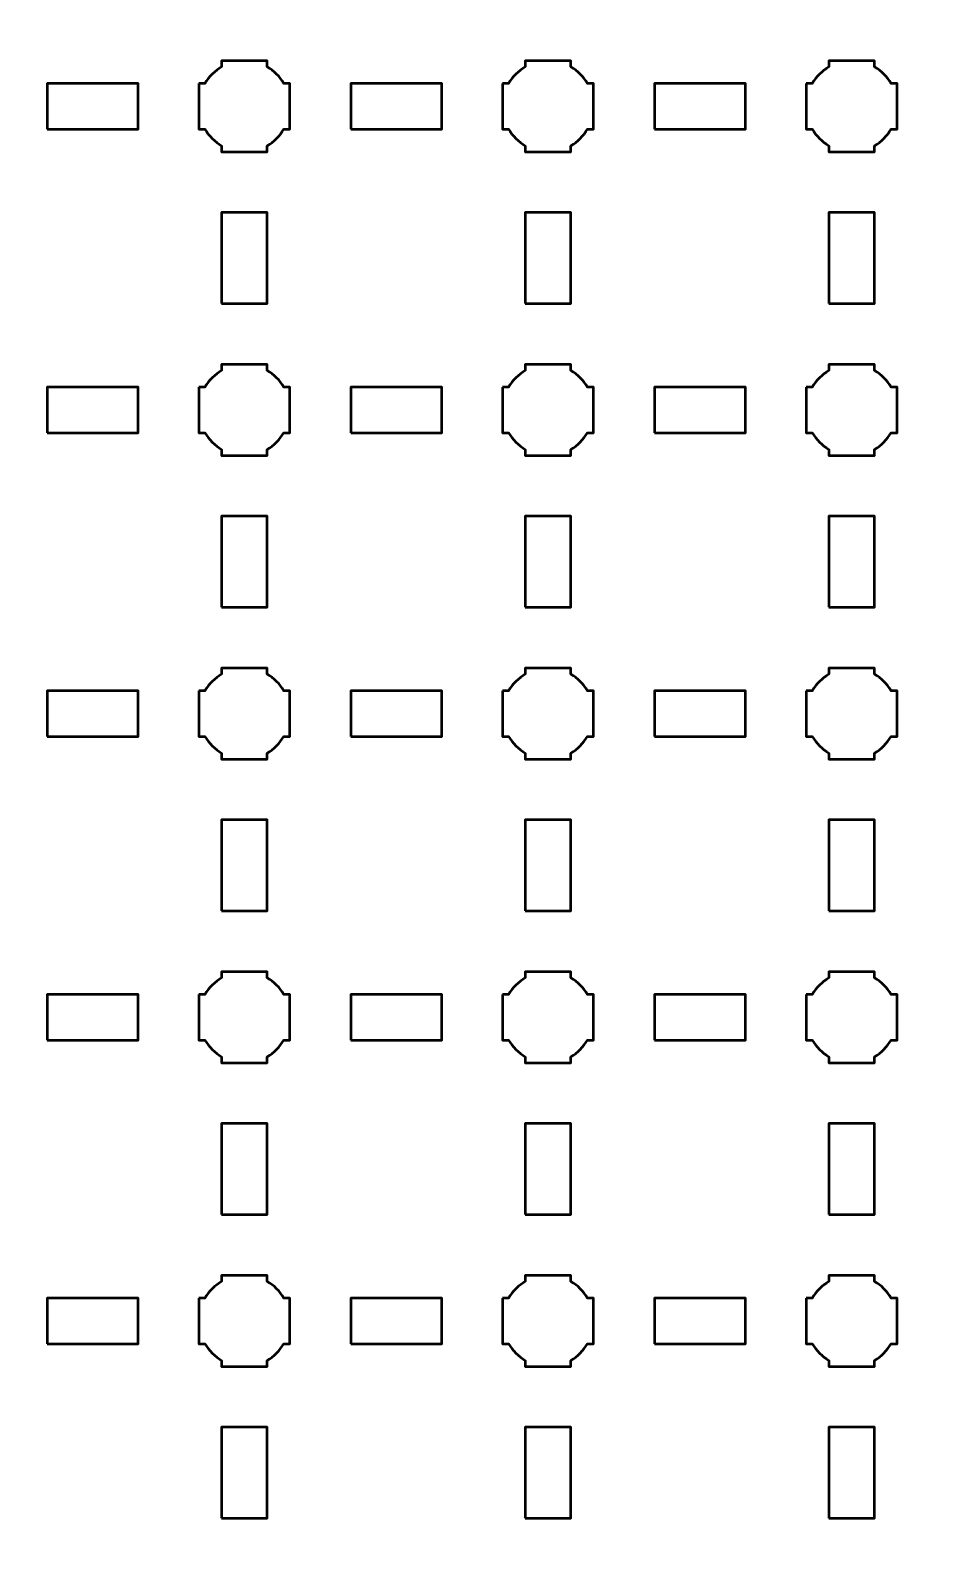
# Model space of a CAD drawing. Header units: centimetres. Extents: x -31.1 to 10.2, y -35.5 to 5.8.
# Drawn here: x -5.91 to 0, y -14.35 to -4.35 of the extents above; entities that cross this region are included whole.
import ezdxf

# ---------------------------------------------------------------- set-up
doc = ezdxf.new("R2010")
doc.units = ezdxf.units.CM
doc.header["$MEASUREMENT"] = 0
doc.layers.add('Layer 1', color=7, linetype='Continuous')

msp = doc.modelspace()

# ---------------------------------------------------------------- linework, layer by layer
at = {"layer": 'Layer 1', "color": 250, "lineweight": 53}
for points in [[(-5.8, -5), (-5.2, -5), (-5.2, -4.7), (-5.8, -4.7), (-5.8, -5)], [(-3.8, -5), (-3.2, -5), (-3.2, -4.7), (-3.8, -4.7), (-3.8, -5)], [(-1.8, -5), (-1.2, -5), (-1.2, -4.7), (-1.8, -4.7), (-1.8, -5)], [(-4.65, -6.15), (-4.35, -6.15), (-4.35, -5.55), (-4.65, -5.55), (-4.65, -6.15)], [(-2.65, -6.15), (-2.35, -6.15), (-2.35, -5.55), (-2.65, -5.55), (-2.65, -6.15)], [(-0.65, -6.15), (-0.35, -6.15), (-0.35, -5.55), (-0.65, -5.55), (-0.65, -6.15)], [(-5.8, -7), (-5.2, -7), (-5.2, -6.7), (-5.8, -6.7), (-5.8, -7)], [(-3.8, -7), (-3.2, -7), (-3.2, -6.7), (-3.8, -6.7), (-3.8, -7)], [(-1.8, -7), (-1.2, -7), (-1.2, -6.7), (-1.8, -6.7), (-1.8, -7)], [(-4.65, -8.15), (-4.35, -8.15), (-4.35, -7.55), (-4.65, -7.55), (-4.65, -8.15)], [(-2.65, -8.15), (-2.35, -8.15), (-2.35, -7.55), (-2.65, -7.55), (-2.65, -8.15)], [(-0.65, -8.15), (-0.35, -8.15), (-0.35, -7.55), (-0.65, -7.55), (-0.65, -8.15)], [(-5.8, -9), (-5.2, -9), (-5.2, -8.7), (-5.8, -8.7), (-5.8, -9)], [(-3.8, -9), (-3.2, -9), (-3.2, -8.7), (-3.8, -8.7), (-3.8, -9)], [(-1.8, -9), (-1.2, -9), (-1.2, -8.7), (-1.8, -8.7), (-1.8, -9)], [(-4.65, -10.15), (-4.35, -10.15), (-4.35, -9.55), (-4.65, -9.55), (-4.65, -10.15)], [(-2.65, -10.15), (-2.35, -10.15), (-2.35, -9.55), (-2.65, -9.55), (-2.65, -10.15)], [(-0.65, -10.15), (-0.35, -10.15), (-0.35, -9.55), (-0.65, -9.55), (-0.65, -10.15)], [(-5.8, -11), (-5.2, -11), (-5.2, -10.7), (-5.8, -10.7), (-5.8, -11)], [(-3.8, -11), (-3.2, -11), (-3.2, -10.7), (-3.8, -10.7), (-3.8, -11)], [(-1.8, -11), (-1.2, -11), (-1.2, -10.7), (-1.8, -10.7), (-1.8, -11)], [(-4.65, -12.15), (-4.35, -12.15), (-4.35, -11.55), (-4.65, -11.55), (-4.65, -12.15)], [(-2.65, -12.15), (-2.35, -12.15), (-2.35, -11.55), (-2.65, -11.55), (-2.65, -12.15)], [(-0.65, -12.15), (-0.35, -12.15), (-0.35, -11.55), (-0.65, -11.55), (-0.65, -12.15)], [(-5.8, -13), (-5.2, -13), (-5.2, -12.7), (-5.8, -12.7), (-5.8, -13)], [(-3.8, -13), (-3.2, -13), (-3.2, -12.7), (-3.8, -12.7), (-3.8, -13)], [(-1.8, -13), (-1.2, -13), (-1.2, -12.7), (-1.8, -12.7), (-1.8, -13)], [(-4.65, -14.15), (-4.35, -14.15), (-4.35, -13.55), (-4.65, -13.55), (-4.65, -14.15)], [(-2.65, -14.15), (-2.35, -14.15), (-2.35, -13.55), (-2.65, -13.55), (-2.65, -14.15)], [(-0.65, -14.15), (-0.35, -14.15), (-0.35, -13.55), (-0.65, -13.55), (-0.65, -14.15)]]:
    msp.add_lwpolyline(points, close=True, dxfattribs=at)
msp.add_open_spline([(-31.15, -35), (-31.15, -35), (-31.15, 5.3), (-31.15, 5.3), (-31.15, 5.3), (-31.15, 5.57609), (-30.92609, 5.8), (-30.65, 5.8), (-30.65, 5.8), (-30.65, 5.8), (9.65, 5.8), (9.65, 5.8), (9.65, 5.8), (9.92609, 5.8), (10.15, 5.57609), (10.15, 5.3), (10.15, 5.3), (10.15, 5.3), (10.15, -35), (10.15, -35), (10.15, -35), (10.15, -35.27609), (9.92609, -35.5), (9.65, -35.5), (9.65, -35.5), (9.65, -35.5), (-30.65, -35.5), (-30.65, -35.5), (-30.65, -35.5), (-30.92609, -35.5), (-31.15, -35.27609), (-31.15, -35)], degree=3, knots=[0, 0, 0, 0, 0.125, 0.125, 0.125, 0.125, 0.25, 0.25, 0.25, 0.25, 0.375, 0.375, 0.375, 0.375, 0.5, 0.5, 0.5, 0.5, 0.625, 0.625, 0.625, 0.625, 0.75, 0.75, 0.75, 0.75, 0.875, 0.875, 0.875, 0.875, 1, 1, 1, 1], dxfattribs=at)
at = {"layer": 'Layer 1', "lineweight": 53}
for points in [[(-4.8, -4.7), (-4.8, -4.7), (-4.75985, -4.7), (-4.75985, -4.7), (-4.75985, -4.7), (-4.7335, -4.65447), (-4.69553, -4.6165), (-4.65, -4.59015), (-4.65, -4.59015), (-4.65, -4.59015), (-4.65, -4.55), (-4.65, -4.55), (-4.65, -4.55), (-4.65, -4.55), (-4.5, -4.55), (-4.5, -4.55), (-4.5, -4.55), (-4.5, -4.55), (-4.35, -4.55), (-4.35, -4.55), (-4.35, -4.55), (-4.35, -4.55), (-4.35, -4.59015), (-4.35, -4.59015), (-4.35, -4.59015), (-4.30447, -4.6165), (-4.2665, -4.65447), (-4.24015, -4.7), (-4.24015, -4.7), (-4.24015, -4.7), (-4.2, -4.7), (-4.2, -4.7), (-4.2, -4.7), (-4.2, -4.7), (-4.2, -4.85), (-4.2, -4.85), (-4.2, -4.85), (-4.2, -4.85), (-4.2, -5), (-4.2, -5), (-4.2, -5), (-4.2, -5), (-4.24015, -5), (-4.24015, -5), (-4.24015, -5), (-4.2665, -5.04553), (-4.30447, -5.0835), (-4.35, -5.10985), (-4.35, -5.10985), (-4.35, -5.10985), (-4.35, -5.15), (-4.35, -5.15), (-4.35, -5.15), (-4.35, -5.15), (-4.5, -5.15), (-4.5, -5.15), (-4.5, -5.15), (-4.5, -5.15), (-4.65, -5.15), (-4.65, -5.15), (-4.65, -5.15), (-4.65, -5.15), (-4.65, -5.10985), (-4.65, -5.10985), (-4.65, -5.10985), (-4.69553, -5.0835), (-4.7335, -5.04553), (-4.75985, -5), (-4.75985, -5), (-4.75985, -5), (-4.8, -5), (-4.8, -5), (-4.8, -5), (-4.8, -5), (-4.8, -4.85), (-4.8, -4.85), (-4.8, -4.85), (-4.8, -4.85), (-4.8, -4.7), (-4.8, -4.7)], [(-2.8, -4.7), (-2.8, -4.7), (-2.75985, -4.7), (-2.75985, -4.7), (-2.75985, -4.7), (-2.7335, -4.65447), (-2.69553, -4.6165), (-2.65, -4.59015), (-2.65, -4.59015), (-2.65, -4.59015), (-2.65, -4.55), (-2.65, -4.55), (-2.65, -4.55), (-2.65, -4.55), (-2.5, -4.55), (-2.5, -4.55), (-2.5, -4.55), (-2.5, -4.55), (-2.35, -4.55), (-2.35, -4.55), (-2.35, -4.55), (-2.35, -4.55), (-2.35, -4.59015), (-2.35, -4.59015), (-2.35, -4.59015), (-2.30447, -4.6165), (-2.2665, -4.65447), (-2.24015, -4.7), (-2.24015, -4.7), (-2.24015, -4.7), (-2.2, -4.7), (-2.2, -4.7), (-2.2, -4.7), (-2.2, -4.7), (-2.2, -4.85), (-2.2, -4.85), (-2.2, -4.85), (-2.2, -4.85), (-2.2, -5), (-2.2, -5), (-2.2, -5), (-2.2, -5), (-2.24015, -5), (-2.24015, -5), (-2.24015, -5), (-2.2665, -5.04553), (-2.30447, -5.0835), (-2.35, -5.10985), (-2.35, -5.10985), (-2.35, -5.10985), (-2.35, -5.15), (-2.35, -5.15), (-2.35, -5.15), (-2.35, -5.15), (-2.5, -5.15), (-2.5, -5.15), (-2.5, -5.15), (-2.5, -5.15), (-2.65, -5.15), (-2.65, -5.15), (-2.65, -5.15), (-2.65, -5.15), (-2.65, -5.10985), (-2.65, -5.10985), (-2.65, -5.10985), (-2.69553, -5.0835), (-2.7335, -5.04553), (-2.75985, -5), (-2.75985, -5), (-2.75985, -5), (-2.8, -5), (-2.8, -5), (-2.8, -5), (-2.8, -5), (-2.8, -4.85), (-2.8, -4.85), (-2.8, -4.85), (-2.8, -4.85), (-2.8, -4.7), (-2.8, -4.7)], [(-0.8, -4.7), (-0.8, -4.7), (-0.75985, -4.7), (-0.75985, -4.7), (-0.75985, -4.7), (-0.7335, -4.65447), (-0.69553, -4.6165), (-0.65, -4.59015), (-0.65, -4.59015), (-0.65, -4.59015), (-0.65, -4.55), (-0.65, -4.55), (-0.65, -4.55), (-0.65, -4.55), (-0.5, -4.55), (-0.5, -4.55), (-0.5, -4.55), (-0.5, -4.55), (-0.35, -4.55), (-0.35, -4.55), (-0.35, -4.55), (-0.35, -4.55), (-0.35, -4.59015), (-0.35, -4.59015), (-0.35, -4.59015), (-0.30447, -4.6165), (-0.2665, -4.65447), (-0.24015, -4.7), (-0.24015, -4.7), (-0.24015, -4.7), (-0.2, -4.7), (-0.2, -4.7), (-0.2, -4.7), (-0.2, -4.7), (-0.2, -4.85), (-0.2, -4.85), (-0.2, -4.85), (-0.2, -4.85), (-0.2, -5), (-0.2, -5), (-0.2, -5), (-0.2, -5), (-0.24015, -5), (-0.24015, -5), (-0.24015, -5), (-0.2665, -5.04553), (-0.30447, -5.0835), (-0.35, -5.10985), (-0.35, -5.10985), (-0.35, -5.10985), (-0.35, -5.15), (-0.35, -5.15), (-0.35, -5.15), (-0.35, -5.15), (-0.5, -5.15), (-0.5, -5.15), (-0.5, -5.15), (-0.5, -5.15), (-0.65, -5.15), (-0.65, -5.15), (-0.65, -5.15), (-0.65, -5.15), (-0.65, -5.10985), (-0.65, -5.10985), (-0.65, -5.10985), (-0.69553, -5.0835), (-0.7335, -5.04553), (-0.75985, -5), (-0.75985, -5), (-0.75985, -5), (-0.8, -5), (-0.8, -5), (-0.8, -5), (-0.8, -5), (-0.8, -4.85), (-0.8, -4.85), (-0.8, -4.85), (-0.8, -4.85), (-0.8, -4.7), (-0.8, -4.7)], [(-4.8, -6.7), (-4.8, -6.7), (-4.75985, -6.7), (-4.75985, -6.7), (-4.75985, -6.7), (-4.7335, -6.65447), (-4.69553, -6.6165), (-4.65, -6.59015), (-4.65, -6.59015), (-4.65, -6.59015), (-4.65, -6.55), (-4.65, -6.55), (-4.65, -6.55), (-4.65, -6.55), (-4.5, -6.55), (-4.5, -6.55), (-4.5, -6.55), (-4.5, -6.55), (-4.35, -6.55), (-4.35, -6.55), (-4.35, -6.55), (-4.35, -6.55), (-4.35, -6.59015), (-4.35, -6.59015), (-4.35, -6.59015), (-4.30447, -6.6165), (-4.2665, -6.65447), (-4.24015, -6.7), (-4.24015, -6.7), (-4.24015, -6.7), (-4.2, -6.7), (-4.2, -6.7), (-4.2, -6.7), (-4.2, -6.7), (-4.2, -6.85), (-4.2, -6.85), (-4.2, -6.85), (-4.2, -6.85), (-4.2, -7), (-4.2, -7), (-4.2, -7), (-4.2, -7), (-4.24015, -7), (-4.24015, -7), (-4.24015, -7), (-4.2665, -7.04553), (-4.30447, -7.0835), (-4.35, -7.10985), (-4.35, -7.10985), (-4.35, -7.10985), (-4.35, -7.15), (-4.35, -7.15), (-4.35, -7.15), (-4.35, -7.15), (-4.5, -7.15), (-4.5, -7.15), (-4.5, -7.15), (-4.5, -7.15), (-4.65, -7.15), (-4.65, -7.15), (-4.65, -7.15), (-4.65, -7.15), (-4.65, -7.10985), (-4.65, -7.10985), (-4.65, -7.10985), (-4.69553, -7.0835), (-4.7335, -7.04553), (-4.75985, -7), (-4.75985, -7), (-4.75985, -7), (-4.8, -7), (-4.8, -7), (-4.8, -7), (-4.8, -7), (-4.8, -6.85), (-4.8, -6.85), (-4.8, -6.85), (-4.8, -6.85), (-4.8, -6.7), (-4.8, -6.7)], [(-2.8, -6.7), (-2.8, -6.7), (-2.75985, -6.7), (-2.75985, -6.7), (-2.75985, -6.7), (-2.7335, -6.65447), (-2.69553, -6.6165), (-2.65, -6.59015), (-2.65, -6.59015), (-2.65, -6.59015), (-2.65, -6.55), (-2.65, -6.55), (-2.65, -6.55), (-2.65, -6.55), (-2.5, -6.55), (-2.5, -6.55), (-2.5, -6.55), (-2.5, -6.55), (-2.35, -6.55), (-2.35, -6.55), (-2.35, -6.55), (-2.35, -6.55), (-2.35, -6.59015), (-2.35, -6.59015), (-2.35, -6.59015), (-2.30447, -6.6165), (-2.2665, -6.65447), (-2.24015, -6.7), (-2.24015, -6.7), (-2.24015, -6.7), (-2.2, -6.7), (-2.2, -6.7), (-2.2, -6.7), (-2.2, -6.7), (-2.2, -6.85), (-2.2, -6.85), (-2.2, -6.85), (-2.2, -6.85), (-2.2, -7), (-2.2, -7), (-2.2, -7), (-2.2, -7), (-2.24015, -7), (-2.24015, -7), (-2.24015, -7), (-2.2665, -7.04553), (-2.30447, -7.0835), (-2.35, -7.10985), (-2.35, -7.10985), (-2.35, -7.10985), (-2.35, -7.15), (-2.35, -7.15), (-2.35, -7.15), (-2.35, -7.15), (-2.5, -7.15), (-2.5, -7.15), (-2.5, -7.15), (-2.5, -7.15), (-2.65, -7.15), (-2.65, -7.15), (-2.65, -7.15), (-2.65, -7.15), (-2.65, -7.10985), (-2.65, -7.10985), (-2.65, -7.10985), (-2.69553, -7.0835), (-2.7335, -7.04553), (-2.75985, -7), (-2.75985, -7), (-2.75985, -7), (-2.8, -7), (-2.8, -7), (-2.8, -7), (-2.8, -7), (-2.8, -6.85), (-2.8, -6.85), (-2.8, -6.85), (-2.8, -6.85), (-2.8, -6.7), (-2.8, -6.7)], [(-0.8, -6.7), (-0.8, -6.7), (-0.75985, -6.7), (-0.75985, -6.7), (-0.75985, -6.7), (-0.7335, -6.65447), (-0.69553, -6.6165), (-0.65, -6.59015), (-0.65, -6.59015), (-0.65, -6.59015), (-0.65, -6.55), (-0.65, -6.55), (-0.65, -6.55), (-0.65, -6.55), (-0.5, -6.55), (-0.5, -6.55), (-0.5, -6.55), (-0.5, -6.55), (-0.35, -6.55), (-0.35, -6.55), (-0.35, -6.55), (-0.35, -6.55), (-0.35, -6.59015), (-0.35, -6.59015), (-0.35, -6.59015), (-0.30447, -6.6165), (-0.2665, -6.65447), (-0.24015, -6.7), (-0.24015, -6.7), (-0.24015, -6.7), (-0.2, -6.7), (-0.2, -6.7), (-0.2, -6.7), (-0.2, -6.7), (-0.2, -6.85), (-0.2, -6.85), (-0.2, -6.85), (-0.2, -6.85), (-0.2, -7), (-0.2, -7), (-0.2, -7), (-0.2, -7), (-0.24015, -7), (-0.24015, -7), (-0.24015, -7), (-0.2665, -7.04553), (-0.30447, -7.0835), (-0.35, -7.10985), (-0.35, -7.10985), (-0.35, -7.10985), (-0.35, -7.15), (-0.35, -7.15), (-0.35, -7.15), (-0.35, -7.15), (-0.5, -7.15), (-0.5, -7.15), (-0.5, -7.15), (-0.5, -7.15), (-0.65, -7.15), (-0.65, -7.15), (-0.65, -7.15), (-0.65, -7.15), (-0.65, -7.10985), (-0.65, -7.10985), (-0.65, -7.10985), (-0.69553, -7.0835), (-0.7335, -7.04553), (-0.75985, -7), (-0.75985, -7), (-0.75985, -7), (-0.8, -7), (-0.8, -7), (-0.8, -7), (-0.8, -7), (-0.8, -6.85), (-0.8, -6.85), (-0.8, -6.85), (-0.8, -6.85), (-0.8, -6.7), (-0.8, -6.7)], [(-4.8, -8.7), (-4.8, -8.7), (-4.75985, -8.7), (-4.75985, -8.7), (-4.75985, -8.7), (-4.7335, -8.65447), (-4.69553, -8.6165), (-4.65, -8.59015), (-4.65, -8.59015), (-4.65, -8.59015), (-4.65, -8.55), (-4.65, -8.55), (-4.65, -8.55), (-4.65, -8.55), (-4.5, -8.55), (-4.5, -8.55), (-4.5, -8.55), (-4.5, -8.55), (-4.35, -8.55), (-4.35, -8.55), (-4.35, -8.55), (-4.35, -8.55), (-4.35, -8.59015), (-4.35, -8.59015), (-4.35, -8.59015), (-4.30447, -8.6165), (-4.2665, -8.65447), (-4.24015, -8.7), (-4.24015, -8.7), (-4.24015, -8.7), (-4.2, -8.7), (-4.2, -8.7), (-4.2, -8.7), (-4.2, -8.7), (-4.2, -8.85), (-4.2, -8.85), (-4.2, -8.85), (-4.2, -8.85), (-4.2, -9), (-4.2, -9), (-4.2, -9), (-4.2, -9), (-4.24015, -9), (-4.24015, -9), (-4.24015, -9), (-4.2665, -9.04553), (-4.30447, -9.0835), (-4.35, -9.10985), (-4.35, -9.10985), (-4.35, -9.10985), (-4.35, -9.15), (-4.35, -9.15), (-4.35, -9.15), (-4.35, -9.15), (-4.5, -9.15), (-4.5, -9.15), (-4.5, -9.15), (-4.5, -9.15), (-4.65, -9.15), (-4.65, -9.15), (-4.65, -9.15), (-4.65, -9.15), (-4.65, -9.10985), (-4.65, -9.10985), (-4.65, -9.10985), (-4.69553, -9.0835), (-4.7335, -9.04553), (-4.75985, -9), (-4.75985, -9), (-4.75985, -9), (-4.8, -9), (-4.8, -9), (-4.8, -9), (-4.8, -9), (-4.8, -8.85), (-4.8, -8.85), (-4.8, -8.85), (-4.8, -8.85), (-4.8, -8.7), (-4.8, -8.7)], [(-2.8, -8.7), (-2.8, -8.7), (-2.75985, -8.7), (-2.75985, -8.7), (-2.75985, -8.7), (-2.7335, -8.65447), (-2.69553, -8.6165), (-2.65, -8.59015), (-2.65, -8.59015), (-2.65, -8.59015), (-2.65, -8.55), (-2.65, -8.55), (-2.65, -8.55), (-2.65, -8.55), (-2.5, -8.55), (-2.5, -8.55), (-2.5, -8.55), (-2.5, -8.55), (-2.35, -8.55), (-2.35, -8.55), (-2.35, -8.55), (-2.35, -8.55), (-2.35, -8.59015), (-2.35, -8.59015), (-2.35, -8.59015), (-2.30447, -8.6165), (-2.2665, -8.65447), (-2.24015, -8.7), (-2.24015, -8.7), (-2.24015, -8.7), (-2.2, -8.7), (-2.2, -8.7), (-2.2, -8.7), (-2.2, -8.7), (-2.2, -8.85), (-2.2, -8.85), (-2.2, -8.85), (-2.2, -8.85), (-2.2, -9), (-2.2, -9), (-2.2, -9), (-2.2, -9), (-2.24015, -9), (-2.24015, -9), (-2.24015, -9), (-2.2665, -9.04553), (-2.30447, -9.0835), (-2.35, -9.10985), (-2.35, -9.10985), (-2.35, -9.10985), (-2.35, -9.15), (-2.35, -9.15), (-2.35, -9.15), (-2.35, -9.15), (-2.5, -9.15), (-2.5, -9.15), (-2.5, -9.15), (-2.5, -9.15), (-2.65, -9.15), (-2.65, -9.15), (-2.65, -9.15), (-2.65, -9.15), (-2.65, -9.10985), (-2.65, -9.10985), (-2.65, -9.10985), (-2.69553, -9.0835), (-2.7335, -9.04553), (-2.75985, -9), (-2.75985, -9), (-2.75985, -9), (-2.8, -9), (-2.8, -9), (-2.8, -9), (-2.8, -9), (-2.8, -8.85), (-2.8, -8.85), (-2.8, -8.85), (-2.8, -8.85), (-2.8, -8.7), (-2.8, -8.7)], [(-0.8, -8.7), (-0.8, -8.7), (-0.75985, -8.7), (-0.75985, -8.7), (-0.75985, -8.7), (-0.7335, -8.65447), (-0.69553, -8.6165), (-0.65, -8.59015), (-0.65, -8.59015), (-0.65, -8.59015), (-0.65, -8.55), (-0.65, -8.55), (-0.65, -8.55), (-0.65, -8.55), (-0.5, -8.55), (-0.5, -8.55), (-0.5, -8.55), (-0.5, -8.55), (-0.35, -8.55), (-0.35, -8.55), (-0.35, -8.55), (-0.35, -8.55), (-0.35, -8.59015), (-0.35, -8.59015), (-0.35, -8.59015), (-0.30447, -8.6165), (-0.2665, -8.65447), (-0.24015, -8.7), (-0.24015, -8.7), (-0.24015, -8.7), (-0.2, -8.7), (-0.2, -8.7), (-0.2, -8.7), (-0.2, -8.7), (-0.2, -8.85), (-0.2, -8.85), (-0.2, -8.85), (-0.2, -8.85), (-0.2, -9), (-0.2, -9), (-0.2, -9), (-0.2, -9), (-0.24015, -9), (-0.24015, -9), (-0.24015, -9), (-0.2665, -9.04553), (-0.30447, -9.0835), (-0.35, -9.10985), (-0.35, -9.10985), (-0.35, -9.10985), (-0.35, -9.15), (-0.35, -9.15), (-0.35, -9.15), (-0.35, -9.15), (-0.5, -9.15), (-0.5, -9.15), (-0.5, -9.15), (-0.5, -9.15), (-0.65, -9.15), (-0.65, -9.15), (-0.65, -9.15), (-0.65, -9.15), (-0.65, -9.10985), (-0.65, -9.10985), (-0.65, -9.10985), (-0.69553, -9.0835), (-0.7335, -9.04553), (-0.75985, -9), (-0.75985, -9), (-0.75985, -9), (-0.8, -9), (-0.8, -9), (-0.8, -9), (-0.8, -9), (-0.8, -8.85), (-0.8, -8.85), (-0.8, -8.85), (-0.8, -8.85), (-0.8, -8.7), (-0.8, -8.7)], [(-4.8, -10.7), (-4.8, -10.7), (-4.75985, -10.7), (-4.75985, -10.7), (-4.75985, -10.7), (-4.7335, -10.65447), (-4.69553, -10.6165), (-4.65, -10.59015), (-4.65, -10.59015), (-4.65, -10.59015), (-4.65, -10.55), (-4.65, -10.55), (-4.65, -10.55), (-4.65, -10.55), (-4.5, -10.55), (-4.5, -10.55), (-4.5, -10.55), (-4.5, -10.55), (-4.35, -10.55), (-4.35, -10.55), (-4.35, -10.55), (-4.35, -10.55), (-4.35, -10.59015), (-4.35, -10.59015), (-4.35, -10.59015), (-4.30447, -10.6165), (-4.2665, -10.65447), (-4.24015, -10.7), (-4.24015, -10.7), (-4.24015, -10.7), (-4.2, -10.7), (-4.2, -10.7), (-4.2, -10.7), (-4.2, -10.7), (-4.2, -10.85), (-4.2, -10.85), (-4.2, -10.85), (-4.2, -10.85), (-4.2, -11), (-4.2, -11), (-4.2, -11), (-4.2, -11), (-4.24015, -11), (-4.24015, -11), (-4.24015, -11), (-4.2665, -11.04553), (-4.30447, -11.0835), (-4.35, -11.10985), (-4.35, -11.10985), (-4.35, -11.10985), (-4.35, -11.15), (-4.35, -11.15), (-4.35, -11.15), (-4.35, -11.15), (-4.5, -11.15), (-4.5, -11.15), (-4.5, -11.15), (-4.5, -11.15), (-4.65, -11.15), (-4.65, -11.15), (-4.65, -11.15), (-4.65, -11.15), (-4.65, -11.10985), (-4.65, -11.10985), (-4.65, -11.10985), (-4.69553, -11.0835), (-4.7335, -11.04553), (-4.75985, -11), (-4.75985, -11), (-4.75985, -11), (-4.8, -11), (-4.8, -11), (-4.8, -11), (-4.8, -11), (-4.8, -10.85), (-4.8, -10.85), (-4.8, -10.85), (-4.8, -10.85), (-4.8, -10.7), (-4.8, -10.7)], [(-2.8, -10.7), (-2.8, -10.7), (-2.75985, -10.7), (-2.75985, -10.7), (-2.75985, -10.7), (-2.7335, -10.65447), (-2.69553, -10.6165), (-2.65, -10.59015), (-2.65, -10.59015), (-2.65, -10.59015), (-2.65, -10.55), (-2.65, -10.55), (-2.65, -10.55), (-2.65, -10.55), (-2.5, -10.55), (-2.5, -10.55), (-2.5, -10.55), (-2.5, -10.55), (-2.35, -10.55), (-2.35, -10.55), (-2.35, -10.55), (-2.35, -10.55), (-2.35, -10.59015), (-2.35, -10.59015), (-2.35, -10.59015), (-2.30447, -10.6165), (-2.2665, -10.65447), (-2.24015, -10.7), (-2.24015, -10.7), (-2.24015, -10.7), (-2.2, -10.7), (-2.2, -10.7), (-2.2, -10.7), (-2.2, -10.7), (-2.2, -10.85), (-2.2, -10.85), (-2.2, -10.85), (-2.2, -10.85), (-2.2, -11), (-2.2, -11), (-2.2, -11), (-2.2, -11), (-2.24015, -11), (-2.24015, -11), (-2.24015, -11), (-2.2665, -11.04553), (-2.30447, -11.0835), (-2.35, -11.10985), (-2.35, -11.10985), (-2.35, -11.10985), (-2.35, -11.15), (-2.35, -11.15), (-2.35, -11.15), (-2.35, -11.15), (-2.5, -11.15), (-2.5, -11.15), (-2.5, -11.15), (-2.5, -11.15), (-2.65, -11.15), (-2.65, -11.15), (-2.65, -11.15), (-2.65, -11.15), (-2.65, -11.10985), (-2.65, -11.10985), (-2.65, -11.10985), (-2.69553, -11.0835), (-2.7335, -11.04553), (-2.75985, -11), (-2.75985, -11), (-2.75985, -11), (-2.8, -11), (-2.8, -11), (-2.8, -11), (-2.8, -11), (-2.8, -10.85), (-2.8, -10.85), (-2.8, -10.85), (-2.8, -10.85), (-2.8, -10.7), (-2.8, -10.7)], [(-0.8, -10.7), (-0.8, -10.7), (-0.75985, -10.7), (-0.75985, -10.7), (-0.75985, -10.7), (-0.7335, -10.65447), (-0.69553, -10.6165), (-0.65, -10.59015), (-0.65, -10.59015), (-0.65, -10.59015), (-0.65, -10.55), (-0.65, -10.55), (-0.65, -10.55), (-0.65, -10.55), (-0.5, -10.55), (-0.5, -10.55), (-0.5, -10.55), (-0.5, -10.55), (-0.35, -10.55), (-0.35, -10.55), (-0.35, -10.55), (-0.35, -10.55), (-0.35, -10.59015), (-0.35, -10.59015), (-0.35, -10.59015), (-0.30447, -10.6165), (-0.2665, -10.65447), (-0.24015, -10.7), (-0.24015, -10.7), (-0.24015, -10.7), (-0.2, -10.7), (-0.2, -10.7), (-0.2, -10.7), (-0.2, -10.7), (-0.2, -10.85), (-0.2, -10.85), (-0.2, -10.85), (-0.2, -10.85), (-0.2, -11), (-0.2, -11), (-0.2, -11), (-0.2, -11), (-0.24015, -11), (-0.24015, -11), (-0.24015, -11), (-0.2665, -11.04553), (-0.30447, -11.0835), (-0.35, -11.10985), (-0.35, -11.10985), (-0.35, -11.10985), (-0.35, -11.15), (-0.35, -11.15), (-0.35, -11.15), (-0.35, -11.15), (-0.5, -11.15), (-0.5, -11.15), (-0.5, -11.15), (-0.5, -11.15), (-0.65, -11.15), (-0.65, -11.15), (-0.65, -11.15), (-0.65, -11.15), (-0.65, -11.10985), (-0.65, -11.10985), (-0.65, -11.10985), (-0.69553, -11.0835), (-0.7335, -11.04553), (-0.75985, -11), (-0.75985, -11), (-0.75985, -11), (-0.8, -11), (-0.8, -11), (-0.8, -11), (-0.8, -11), (-0.8, -10.85), (-0.8, -10.85), (-0.8, -10.85), (-0.8, -10.85), (-0.8, -10.7), (-0.8, -10.7)], [(-4.8, -12.7), (-4.8, -12.7), (-4.75985, -12.7), (-4.75985, -12.7), (-4.75985, -12.7), (-4.7335, -12.65447), (-4.69553, -12.6165), (-4.65, -12.59015), (-4.65, -12.59015), (-4.65, -12.59015), (-4.65, -12.55), (-4.65, -12.55), (-4.65, -12.55), (-4.65, -12.55), (-4.5, -12.55), (-4.5, -12.55), (-4.5, -12.55), (-4.5, -12.55), (-4.35, -12.55), (-4.35, -12.55), (-4.35, -12.55), (-4.35, -12.55), (-4.35, -12.59015), (-4.35, -12.59015), (-4.35, -12.59015), (-4.30447, -12.6165), (-4.2665, -12.65447), (-4.24015, -12.7), (-4.24015, -12.7), (-4.24015, -12.7), (-4.2, -12.7), (-4.2, -12.7), (-4.2, -12.7), (-4.2, -12.7), (-4.2, -12.85), (-4.2, -12.85), (-4.2, -12.85), (-4.2, -12.85), (-4.2, -13), (-4.2, -13), (-4.2, -13), (-4.2, -13), (-4.24015, -13), (-4.24015, -13), (-4.24015, -13), (-4.2665, -13.04553), (-4.30447, -13.0835), (-4.35, -13.10985), (-4.35, -13.10985), (-4.35, -13.10985), (-4.35, -13.15), (-4.35, -13.15), (-4.35, -13.15), (-4.35, -13.15), (-4.5, -13.15), (-4.5, -13.15), (-4.5, -13.15), (-4.5, -13.15), (-4.65, -13.15), (-4.65, -13.15), (-4.65, -13.15), (-4.65, -13.15), (-4.65, -13.10985), (-4.65, -13.10985), (-4.65, -13.10985), (-4.69553, -13.0835), (-4.7335, -13.04553), (-4.75985, -13), (-4.75985, -13), (-4.75985, -13), (-4.8, -13), (-4.8, -13), (-4.8, -13), (-4.8, -13), (-4.8, -12.85), (-4.8, -12.85), (-4.8, -12.85), (-4.8, -12.85), (-4.8, -12.7), (-4.8, -12.7)], [(-2.8, -12.7), (-2.8, -12.7), (-2.75985, -12.7), (-2.75985, -12.7), (-2.75985, -12.7), (-2.7335, -12.65447), (-2.69553, -12.6165), (-2.65, -12.59015), (-2.65, -12.59015), (-2.65, -12.59015), (-2.65, -12.55), (-2.65, -12.55), (-2.65, -12.55), (-2.65, -12.55), (-2.5, -12.55), (-2.5, -12.55), (-2.5, -12.55), (-2.5, -12.55), (-2.35, -12.55), (-2.35, -12.55), (-2.35, -12.55), (-2.35, -12.55), (-2.35, -12.59015), (-2.35, -12.59015), (-2.35, -12.59015), (-2.30447, -12.6165), (-2.2665, -12.65447), (-2.24015, -12.7), (-2.24015, -12.7), (-2.24015, -12.7), (-2.2, -12.7), (-2.2, -12.7), (-2.2, -12.7), (-2.2, -12.7), (-2.2, -12.85), (-2.2, -12.85), (-2.2, -12.85), (-2.2, -12.85), (-2.2, -13), (-2.2, -13), (-2.2, -13), (-2.2, -13), (-2.24015, -13), (-2.24015, -13), (-2.24015, -13), (-2.2665, -13.04553), (-2.30447, -13.0835), (-2.35, -13.10985), (-2.35, -13.10985), (-2.35, -13.10985), (-2.35, -13.15), (-2.35, -13.15), (-2.35, -13.15), (-2.35, -13.15), (-2.5, -13.15), (-2.5, -13.15), (-2.5, -13.15), (-2.5, -13.15), (-2.65, -13.15), (-2.65, -13.15), (-2.65, -13.15), (-2.65, -13.15), (-2.65, -13.10985), (-2.65, -13.10985), (-2.65, -13.10985), (-2.69553, -13.0835), (-2.7335, -13.04553), (-2.75985, -13), (-2.75985, -13), (-2.75985, -13), (-2.8, -13), (-2.8, -13), (-2.8, -13), (-2.8, -13), (-2.8, -12.85), (-2.8, -12.85), (-2.8, -12.85), (-2.8, -12.85), (-2.8, -12.7), (-2.8, -12.7)], [(-0.8, -12.7), (-0.8, -12.7), (-0.75985, -12.7), (-0.75985, -12.7), (-0.75985, -12.7), (-0.7335, -12.65447), (-0.69553, -12.6165), (-0.65, -12.59015), (-0.65, -12.59015), (-0.65, -12.59015), (-0.65, -12.55), (-0.65, -12.55), (-0.65, -12.55), (-0.65, -12.55), (-0.5, -12.55), (-0.5, -12.55), (-0.5, -12.55), (-0.5, -12.55), (-0.35, -12.55), (-0.35, -12.55), (-0.35, -12.55), (-0.35, -12.55), (-0.35, -12.59015), (-0.35, -12.59015), (-0.35, -12.59015), (-0.30447, -12.6165), (-0.2665, -12.65447), (-0.24015, -12.7), (-0.24015, -12.7), (-0.24015, -12.7), (-0.2, -12.7), (-0.2, -12.7), (-0.2, -12.7), (-0.2, -12.7), (-0.2, -12.85), (-0.2, -12.85), (-0.2, -12.85), (-0.2, -12.85), (-0.2, -13), (-0.2, -13), (-0.2, -13), (-0.2, -13), (-0.24015, -13), (-0.24015, -13), (-0.24015, -13), (-0.2665, -13.04553), (-0.30447, -13.0835), (-0.35, -13.10985), (-0.35, -13.10985), (-0.35, -13.10985), (-0.35, -13.15), (-0.35, -13.15), (-0.35, -13.15), (-0.35, -13.15), (-0.5, -13.15), (-0.5, -13.15), (-0.5, -13.15), (-0.5, -13.15), (-0.65, -13.15), (-0.65, -13.15), (-0.65, -13.15), (-0.65, -13.15), (-0.65, -13.10985), (-0.65, -13.10985), (-0.65, -13.10985), (-0.69553, -13.0835), (-0.7335, -13.04553), (-0.75985, -13), (-0.75985, -13), (-0.75985, -13), (-0.8, -13), (-0.8, -13), (-0.8, -13), (-0.8, -13), (-0.8, -12.85), (-0.8, -12.85), (-0.8, -12.85), (-0.8, -12.85), (-0.8, -12.7), (-0.8, -12.7)]]:
    msp.add_open_spline(points, degree=3, knots=[0, 0, 0, 0, 0.05, 0.05, 0.05, 0.05, 0.1, 0.1, 0.1, 0.1, 0.15, 0.15, 0.15, 0.15, 0.2, 0.2, 0.2, 0.2, 0.25, 0.25, 0.25, 0.25, 0.3, 0.3, 0.3, 0.3, 0.35, 0.35, 0.35, 0.35, 0.4, 0.4, 0.4, 0.4, 0.45, 0.45, 0.45, 0.45, 0.5, 0.5, 0.5, 0.5, 0.55, 0.55, 0.55, 0.55, 0.6, 0.6, 0.6, 0.6, 0.65, 0.65, 0.65, 0.65, 0.7, 0.7, 0.7, 0.7, 0.75, 0.75, 0.75, 0.75, 0.8, 0.8, 0.8, 0.8, 0.85, 0.85, 0.85, 0.85, 0.9, 0.9, 0.9, 0.9, 0.95, 0.95, 0.95, 0.95, 1, 1, 1, 1], dxfattribs=at)

doc.saveas('drawing.dxf')
